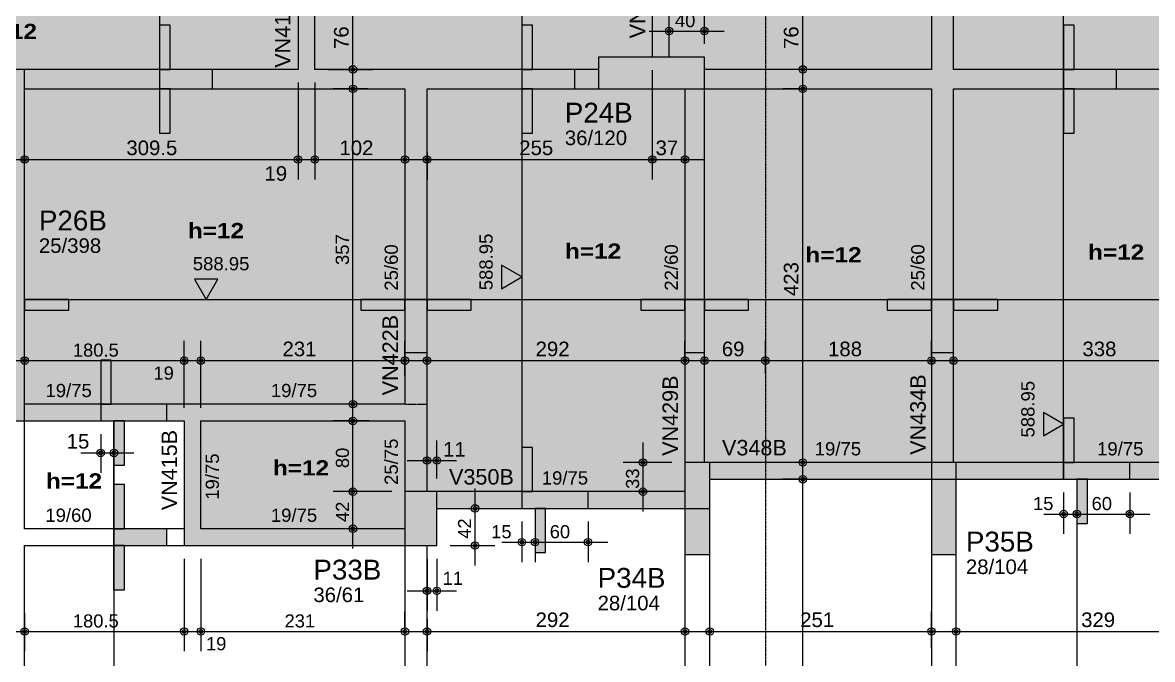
# Model space of a CAD drawing. Extents: x 0 to 13080, y 0 to 6750.
# Drawn here: x 5410 to 6689, y 1772 to 2493 of the extents above; entities that cross this region are included whole.
import ezdxf

# ---------------------------------------------------------------- set-up
doc = ezdxf.new("R2010")
doc.units = 0
doc.header["$MEASUREMENT"] = 0
for name, pattern in [('ESTILO_TQS_0002', [0.4, 0.1, -0.3]), ('ESTILO_TQS_0006', [0.3, 0.2, -0.1]), ('ESTILO_TQS_0007', [2.1, 1.5, -0.2, 0.2, -0.2])]:
    doc.linetypes.add(name, pattern=pattern)
for name, color, linetype in [('MTH-224', 4, 'CONTINUOUS'), ('MTH-COTAS7', 31, 'CONTINUOUS'), ('MTH-DIM-PILAR', 3, 'CONTINUOUS'), ('MTH-DIM-VIGA', 3, 'CONTINUOUS'), ('MTH-EIXO-214', 4, 'CONTINUOUS'), ('MTH-FACE-VIGA', 7, 'CONTINUOUS'), ('MTH-LINHA-SEÇÃO', 16, 'CONTINUOUS'), ('MTH-PILAR-SEGUE', 5, 'CONTINUOUS'), ('MTH-SIMB_COTA', 3, 'CONTINUOUS'), ('MTH-SOMB119', 62, 'CONTINUOUS'), ('MTH-SOMBRA21', 150, 'CONTINUOUS'), ('MTH-SOMBRA25', 253, 'CONTINUOUS'), ('MTH-TIT1-PILAR', 5, 'CONTINUOUS'), ('MTH-TIT1-VIGA', 5, 'CONTINUOUS'), ('MTH-TXT', 4, 'CONTINUOUS'), ('MTH-TXT-NEGRITO', 5, 'CONTINUOUS'), ('MTH-VIGA-INVERTIDA', 7, 'ESTILO_TQS_0002')]:
    doc.layers.add(name, color=color, linetype=linetype)
doc.styles.add('TQS_ARIAL', font='arial.ttf')
doc.styles.add('TQS_ARIAL_BLACK', font='ariblk.ttf')

msp = doc.modelspace()

# ---------------------------------------------------------------- linework, layer by layer
at = {"layer": 'MTH-224', "linetype": 'Continuous'}
for points in [[(5952.098864, 2191.471381), (5975.046569, 2204.720886), (5952.098864, 2217.969072), (5952.098864, 2191.471381)], [(5604.378836, 2202.22771), (5617.628341, 2179.280005), (5630.876528, 2202.22771), (5604.378836, 2202.22771)], [(6565.43917, 2024.745403), (6588.386875, 2037.994908), (6565.43917, 2051.243095), (6565.43917, 2024.745403)]]:
    msp.add_lwpolyline(points, dxfattribs=at)
at = {"layer": 'MTH-COTAS7', "linetype": 'Continuous'}
for p, q in [((5783.888868, 2417.233332), (5783.888868, 2538.232028)), ((6293.102997, 2417.233332), (6293.102997, 2538.232028)), ((6181.777243, 2468.733332), (6181.777243, 2505.640029)), ((6119.277242, 2483.140029), (6204.277243, 2483.140029)), ((5755.777242, 2439.733332), (5806.388868, 2439.733332)), ((5783.888868, 2038.232063), (5783.888868, 2440.233294)), ((6122.777242, 2438.733332), (6122.777242, 2315.26295)), ((6122.777242, 2438.733332), (6122.777242, 2315.26295)), ((6295.277244, 2439.733332), (6270.602997, 2439.733332)), ((6293.102997, 1972.232055), (6293.102997, 2440.233332)), ((5721.777242, 2424.733332), (5721.777242, 2315.26295)), ((5721.777242, 2424.733332), (5721.777242, 2315.26295)), ((5740.777242, 2424.733332), (5740.777242, 2315.26295)), ((5740.777242, 2424.733332), (5740.777242, 2315.26295)), ((5800.939019, 2417.733294), (5761.388868, 2417.733294)), ((6295.277244, 2417.733332), (6270.602997, 2417.733332)), ((5412.277243, 2336.174119), (5412.277243, 2360.26295)), ((6159.777243, 2361.85888), (6159.777243, 2315.26295)), ((5867.777243, 2345.759103), (5867.777243, 2315.26295)), ((5389.777243, 2337.76295), (5744.277242, 2337.76295)), ((5699.277242, 2337.76295), (5763.277242, 2337.76295)), ((5718.277242, 2337.76295), (5865.277243, 2337.76295)), ((5842.777243, 2333.043027), (5842.777243, 2315.26295)), ((5845.277243, 2337.76295), (6145.277242, 2337.76295)), ((6100.277242, 2337.76295), (6182.277243, 2337.76295)), ((5412.277243, 2106.107705), (5412.277243, 2132.576713)), ((5592.777243, 2056.732063), (5592.777243, 2132.576713)), ((5592.777243, 2056.732063), (5592.777243, 2132.576713)), ((5611.777243, 2056.732063), (5611.777243, 2132.576713)), ((5611.777243, 2056.732063), (5611.777243, 2132.576713)), ((5842.777243, 2093.357666), (5842.777243, 2132.576713)), ((5867.777243, 2093.490883), (5867.777243, 2132.576713)), ((6159.777243, 2109.990879), (6159.777243, 2132.576713)), ((6181.777243, 2091.316426), (6181.777243, 2132.576713)), ((6250.777243, 2094.948095), (6250.777243, 2132.576713)), ((6250.777243, 2094.948095), (6250.777243, 2132.576713)), ((6438.777245, 2115.376236), (6438.777245, 2132.576713)), ((6463.777245, 2109.990883), (6463.777245, 2132.576713)), ((5389.777243, 2110.076713), (5615.277243, 2110.076713)), ((5570.277243, 2110.076713), (5634.277243, 2110.076713)), ((5589.277243, 2110.076713), (5865.277243, 2110.076713)), ((5845.277243, 2110.076713), (6182.277243, 2110.076713)), ((6159.277243, 2110.076713), (6273.277243, 2110.076713)), ((6228.277243, 2110.076713), (6461.277245, 2110.076713)), ((6441.277245, 2110.076713), (6824.27805, 2110.076713)), ((5827.777243, 2060.732063), (5761.388868, 2060.732063)), ((5783.888868, 1939.232063), (5783.888868, 2064.232063)), ((5802.379435, 2041.732063), (5761.388868, 2041.732063)), ((5498.389501, 2026.732063), (5498.389501, 1983.011376)), ((5513.389501, 2016.658395), (5513.389501, 1983.011376)), ((5867.777243, 1991.519001), (5867.777243, 2019.429952)), ((5878.777243, 1976.732063), (5878.777243, 2019.429952)), ((6112.24837, 1939.232101), (6112.24837, 2017.232055)), ((5475.889501, 2005.511376), (5535.889501, 2005.511376)), ((5845.277243, 1996.929952), (5901.277243, 1996.929952)), ((6293.102997, 1301.732064), (6293.102997, 1998.232055)), ((5783.888868, 1897.232063), (5783.888868, 1984.232063)), ((6144.777243, 1994.732055), (6089.74837, 1994.732055)), ((6298.276862, 1994.732055), (6270.602997, 1994.732055)), ((6298.276862, 1975.732055), (6270.602997, 1975.732055)), ((5827.777243, 1961.732063), (5761.388868, 1961.732063)), ((5827.777243, 1961.732063), (5761.388868, 1961.732063)), ((5922.121578, 1878.232063), (5922.121578, 1965.232101)), ((6144.777243, 1961.732101), (6089.74837, 1961.732101)), ((6588.386875, 1960.732055), (6588.386875, 1913.859497)), ((6663.386875, 1960.732055), (6663.386875, 1913.859497)), ((5920.792525, 1942.732101), (5944.621578, 1942.732101)), ((6565.886875, 1936.359497), (6625.886875, 1936.359497)), ((6580.886875, 1936.359497), (6685.886875, 1936.359497)), ((6603.386875, 1935.732055), (6603.386875, 1913.859497)), ((6603.386875, 1935.732055), (6603.386875, 1913.859497)), ((5827.777243, 1919.732063), (5761.388868, 1919.732063)), ((5975.046569, 1927.732101), (5975.046569, 1881.983682)), ((6050.046569, 1927.732101), (6050.046569, 1881.983682)), ((5893.777243, 1900.732063), (5944.621578, 1900.732063)), ((5952.546569, 1904.483682), (6012.546569, 1904.483682)), ((5967.546569, 1904.483682), (6072.546569, 1904.483682)), ((5990.046569, 1902.732101), (5990.046569, 1881.983682)), ((5990.046569, 1902.732101), (5990.046569, 1881.983682)), ((5592.777243, 1885.522044), (5592.777243, 1780.955882)), ((5592.777243, 1885.522044), (5592.777243, 1780.955882)), ((5611.777243, 1885.732063), (5611.777243, 1780.955882)), ((5611.777243, 1885.732063), (5611.777243, 1780.955882)), ((5867.777243, 1885.732063), (5867.777243, 1826.891962)), ((5878.777243, 1885.732063), (5878.777243, 1826.891962)), ((5845.277243, 1849.391962), (5901.277243, 1849.391962)), ((5412.277243, 1824.197722), (5412.277243, 1780.955882)), ((5842.777243, 1808.746793), (5842.777243, 1825.955882)), ((5867.777243, 1817.675509), (5867.777243, 1780.955882)), ((6187.777243, 1790.132298), (6187.777243, 1825.955882)), ((6438.77648, 1784.909598), (6438.77648, 1825.955882)), ((6466.77648, 1785.379223), (6466.77648, 1825.955882)), ((5389.777243, 1803.455882), (5615.277243, 1803.455882)), ((5570.277243, 1803.455882), (5634.277243, 1803.455882)), ((5589.277243, 1803.455882), (5865.277243, 1803.455882)), ((5845.277243, 1803.455882), (6182.277243, 1803.455882)), ((6165.277243, 1803.455882), (6461.27648, 1803.455882)), ((6444.27648, 1803.455882), (6818.27805, 1803.455882)), ((6159.777243, 1802.617353), (6159.777243, 1780.955882))]:
    msp.add_line(p, q, dxfattribs=at)
at = {"layer": 'MTH-EIXO-214', "linetype": 'ESTILO_TQS_0007'}
msp.add_line((6250.777243, 6386.749862), (6250.777243, 488.1738), dxfattribs=at)
at = {"layer": 'MTH-FACE-VIGA', "linetype": 'Continuous'}
for points in [[(6438.777245, 2887.232022), (6438.777245, 2439.733294)], [(6463.777245, 2439.733294), (6463.777245, 2887.232022)], [(6122.777242, 2664.732069), (6122.777242, 2453.733332)], [(6141.777242, 2453.733332), (6141.777242, 2664.732069)], [(5721.777242, 2608.231988), (5721.777242, 2439.733294)], [(5740.777242, 2439.733294), (5740.777242, 2608.23206)], [(5721.777242, 2439.733294), (5412.277243, 2439.733294)], [(5855.277243, 2439.733294), (5740.777242, 2439.733294)], [(6061.777243, 2439.733294), (5855.277243, 2439.733294)], [(6438.777245, 2439.733294), (6181.777243, 2439.733294)], [(6801.77805, 2439.733294), (6463.777245, 2439.733294)], [(5412.277243, 2417.733294), (5731.277242, 2417.733294)], [(5731.277242, 2417.733294), (5842.777243, 2417.733294)], [(5842.777243, 2417.733294), (5842.777243, 2060.732063)], [(5867.777243, 2417.733294), (6061.777243, 2417.733294)], [(5867.777243, 2051.232063), (5867.777243, 2417.733294)], [(6159.777243, 2417.733332), (6159.777243, 1994.732065)], [(6181.777243, 2417.733294), (6438.777245, 2417.733294)], [(6181.777243, 1994.732065), (6181.777243, 2417.733294)], [(6438.777245, 2417.733294), (6438.777245, 1994.732065)], [(6463.777245, 2417.733294), (6801.77805, 2417.733294)], [(6463.777245, 1994.732064), (6463.777245, 2417.733294)], [(5602.211729, 2060.732063), (5412.277243, 2060.732063)], [(5842.777243, 2060.732063), (5602.211729, 2060.732063)], [(5867.777243, 1961.732101), (5867.777243, 2051.232063)], [(5412.277243, 1919.732063), (5412.277243, 2041.732063)], [(5412.277243, 2041.732063), (5592.711729, 2041.732063)], [(5592.711729, 2041.732063), (5592.711729, 1919.732063)], [(5611.711729, 2041.732063), (5842.777243, 2041.732063)], [(5611.711729, 1919.732063), (5611.711729, 2041.732063)], [(5842.777243, 2041.732063), (5842.777243, 1961.732101)], [(6438.77648, 1994.732065), (6187.777243, 1994.732065)], [(6795.77805, 1994.732065), (6466.77648, 1994.732065)], [(6187.777243, 1975.732065), (6438.77648, 1975.732065)], [(6466.77648, 1975.732065), (6795.77805, 1975.732065)], [(6159.777243, 1961.732101), (5878.777243, 1961.732101)], [(5878.777243, 1942.732101), (6159.777243, 1942.732101)], [(5592.711729, 1919.732063), (5412.277243, 1919.732063)], [(5842.777243, 1919.732063), (5611.711729, 1919.732063)], [(5412.277243, 1324.232026), (5412.277243, 1900.732063)], [(5412.277243, 1900.732063), (5602.211729, 1900.732063)], [(5602.211729, 1900.732063), (5842.777243, 1900.732063)], [(5842.777243, 1900.732063), (5842.777243, 1324.232026)], [(5867.777243, 1324.232026), (5867.777243, 1900.732063)], [(6159.777243, 1890.732055), (6159.777243, 1324.232026)], [(6187.777243, 1324.232026), (6187.777243, 1890.732055)], [(6438.77648, 1890.732064), (6438.77648, 1324.232026)], [(6466.77648, 1324.232026), (6466.77648, 1890.732064)]]:
    msp.add_lwpolyline(points, dxfattribs=at)
at = {"layer": 'MTH-LINHA-SEÇÃO', "linetype": 'Continuous'}
for p, q in [((6588.386875, 1975.732055), (6588.386875, 3351.232063)), ((5975.046569, 2678.732034), (5975.046569, 1942.732101)), ((5565.096486, 2627.232025), (5565.096486, 2367.733332)), ((5412.277243, 2179.280005), (7775.777243, 2179.280005)), ((5498.389501, 2041.732063), (5513.389501, 2041.732063)), ((5513.389501, 1850.732063), (5513.389501, 2041.732063)), ((5513.389501, 2041.732063), (5513.389501, 768.464676)), ((6603.386875, 1975.732065), (6603.386875, 757.303036))]:
    msp.add_line(p, q, dxfattribs=at)
for points in [[(5577.096486, 2489.733332), (5565.096486, 2489.733332), (5565.096486, 2439.733332), (5577.096486, 2439.733332), (5577.096486, 2489.733332)], [(5987.046569, 2489.733332), (5975.046569, 2489.733332), (5975.046569, 2439.733332), (5987.046569, 2439.733332), (5987.046569, 2489.733332)], [(6600.386875, 2489.733332), (6588.386875, 2489.733332), (6588.386875, 2439.733332), (6600.386875, 2439.733332), (6600.386875, 2489.733332)], [(5565.096486, 2439.733332), (5565.096486, 2417.733332), (5625.096486, 2417.733332), (5625.096486, 2439.733332), (5565.096486, 2439.733332)], [(5975.046569, 2439.733332), (5975.046569, 2417.733332), (6035.046569, 2417.733332), (6035.046569, 2439.733332), (5975.046569, 2439.733332)], [(6588.386875, 2439.733332), (6588.386875, 2417.733332), (6648.386875, 2417.733332), (6648.386875, 2439.733332), (6588.386875, 2439.733332)], [(5577.096486, 2417.733332), (5565.096486, 2417.733332), (5565.096486, 2367.733332), (5577.096486, 2367.733332), (5577.096486, 2417.733332)], [(5987.046569, 2417.733332), (5975.046569, 2417.733332), (5975.046569, 2367.733332), (5987.046569, 2367.733332), (5987.046569, 2417.733332)], [(6600.386875, 2417.733332), (6588.386875, 2417.733332), (6588.386875, 2367.733332), (6600.386875, 2367.733332), (6600.386875, 2417.733332)], [(5462.277243, 2167.280005), (5462.277243, 2179.280005), (5412.277243, 2179.280005), (5412.277243, 2167.280005), (5462.277243, 2167.280005)], [(5842.777243, 2167.280005), (5842.777243, 2179.280005), (5792.777243, 2179.280005), (5792.777243, 2167.280005), (5842.777243, 2167.280005)], [(5867.777243, 2179.280005), (5842.777243, 2179.280005), (5842.777243, 2119.280005), (5867.777243, 2119.280005), (5867.777243, 2179.280005)], [(5917.777243, 2167.280005), (5917.777243, 2179.280005), (5867.777243, 2179.280005), (5867.777243, 2167.280005), (5917.777243, 2167.280005)], [(6159.777243, 2167.280005), (6159.777243, 2179.280005), (6109.777243, 2179.280005), (6109.777243, 2167.280005), (6159.777243, 2167.280005)], [(6181.777243, 2179.280005), (6159.777243, 2179.280005), (6159.777243, 2119.280005), (6181.777243, 2119.280005), (6181.777243, 2179.280005)], [(6231.777243, 2167.280005), (6231.777243, 2179.280005), (6181.777243, 2179.280005), (6181.777243, 2167.280005), (6231.777243, 2167.280005)], [(6438.777245, 2167.280005), (6438.777245, 2179.280005), (6388.777245, 2179.280005), (6388.777245, 2167.280005), (6438.777245, 2167.280005)], [(6463.777245, 2179.280005), (6438.777245, 2179.280005), (6438.777245, 2119.280005), (6463.777245, 2119.280005), (6463.777245, 2179.280005)], [(6513.777245, 2167.280005), (6513.777245, 2179.280005), (6463.777245, 2179.280005), (6463.777245, 2167.280005), (6513.777245, 2167.280005)], [(5510.389501, 2110.732063), (5498.389501, 2110.732063), (5498.389501, 2060.732063), (5510.389501, 2060.732063), (5510.389501, 2110.732063)], [(5498.389501, 2060.732063), (5498.389501, 2041.732063), (5573.389501, 2041.732063), (5573.389501, 2060.732063), (5498.389501, 2060.732063)], [(5525.389501, 2041.732063), (5513.389501, 2041.732063), (5513.389501, 1991.732063), (5525.389501, 1991.732063), (5525.389501, 2041.732063)], [(6600.386875, 2044.732055), (6588.386875, 2044.732055), (6588.386875, 1994.732055), (6600.386875, 1994.732055), (6600.386875, 2044.732055)], [(5987.046569, 2011.732101), (5975.046569, 2011.732101), (5975.046569, 1961.732101), (5987.046569, 1961.732101), (5987.046569, 2011.732101)], [(6663.386875, 1994.732055), (6588.386875, 1994.732055), (6588.386875, 1975.732055), (6663.386875, 1975.732055), (6663.386875, 1994.732055)], [(5525.389501, 1969.732063), (5513.389501, 1969.732063), (5513.389501, 1919.732063), (5525.389501, 1919.732063), (5525.389501, 1969.732063)], [(6615.386875, 1975.732055), (6603.386875, 1975.732055), (6603.386875, 1925.732055), (6615.386875, 1925.732055), (6615.386875, 1975.732055)], [(6050.046569, 1961.732101), (5975.046569, 1961.732101), (5975.046569, 1942.732101), (6050.046569, 1942.732101), (6050.046569, 1961.732101)], [(6002.046569, 1942.732101), (5990.046569, 1942.732101), (5990.046569, 1892.732101), (6002.046569, 1892.732101), (6002.046569, 1942.732101)], [(5513.389501, 1919.732063), (5513.389501, 1900.732063), (5573.389501, 1900.732063), (5573.389501, 1919.732063), (5513.389501, 1919.732063)], [(5525.389501, 1900.732063), (5513.389501, 1900.732063), (5513.389501, 1850.732063), (5525.389501, 1850.732063), (5525.389501, 1900.732063)]]:
    msp.add_lwpolyline(points, dxfattribs=at)
at = {"layer": 'MTH-PILAR-SEGUE', "linetype": 'Continuous'}
for points in [[(6181.777243, 2417.733332), (6181.777243, 2453.733332), (6061.777243, 2453.733332), (6061.777243, 2417.733332), (6181.777243, 2417.733332)], [(5387.277243, 2041.732063), (5412.277243, 2041.732063), (5412.277243, 2439.733332), (5387.277243, 2439.733332), (5387.277243, 2041.732063)], [(6159.777243, 1890.732055), (6187.777243, 1890.732055), (6187.777243, 1994.732065), (6159.777243, 1994.732065), (6159.777243, 1890.732055)], [(6438.77648, 1890.732064), (6466.77648, 1890.732064), (6466.77648, 1994.732064), (6438.77648, 1994.732064), (6438.77648, 1890.732064)], [(5842.777243, 1900.732063), (5878.777243, 1900.732063), (5878.777243, 1961.732101), (5842.777243, 1961.732101), (5842.777243, 1900.732063)]]:
    msp.add_lwpolyline(points, dxfattribs=at)
at = {"layer": 'MTH-SIMB_COTA', "linetype": 'Continuous'}
for centre, radius in [((6141.777242, 2483.140029), 4.200001), ((6141.777242, 2483.140029), 2.1), ((6181.777243, 2483.140029), 4.200001), ((6181.777243, 2483.140029), 2.1), ((5783.888868, 2439.733332), 4.200001), ((6293.102997, 2439.733332), 4.200001), ((5783.888868, 2439.733332), 2.1), ((6293.102997, 2439.733332), 2.1), ((5783.888868, 2417.733294), 4.200001), ((5783.888868, 2417.733294), 2.1), ((6293.102997, 2417.733332), 4.200001), ((6293.102997, 2417.733332), 2.1), ((5412.277243, 2337.76295), 4.200001), ((5721.777242, 2337.76295), 4.200001), ((5721.777242, 2337.76295), 4.200001), ((5740.777242, 2337.76295), 4.200001), ((5740.777242, 2337.76295), 4.200001), ((5842.777243, 2337.76295), 4.200001), ((5867.777243, 2337.76295), 4.200001), ((6122.777242, 2337.76295), 4.200001), ((6122.777242, 2337.76295), 4.200001), ((6159.777243, 2337.76295), 4.200001), ((5412.277243, 2337.76295), 2.1), ((5721.777242, 2337.76295), 2.1), ((5721.777242, 2337.76295), 2.1), ((5740.777242, 2337.76295), 2.1), ((5740.777242, 2337.76295), 2.1), ((5842.777243, 2337.76295), 2.1), ((5867.777243, 2337.76295), 2.1), ((6122.777242, 2337.76295), 2.1), ((6122.777242, 2337.76295), 2.1), ((6159.777243, 2337.76295), 2.1), ((5412.277243, 2110.076713), 4.200001), ((5412.277243, 2110.076713), 2.1), ((5592.777243, 2110.076713), 4.200001), ((5592.777243, 2110.076713), 4.200001), ((5592.777243, 2110.076713), 2.1), ((5592.777243, 2110.076713), 2.1), ((5611.777243, 2110.076713), 4.200001), ((5611.777243, 2110.076713), 4.200001), ((5611.777243, 2110.076713), 2.1), ((5611.777243, 2110.076713), 2.1), ((5842.777243, 2110.076713), 4.200001), ((5842.777243, 2110.076713), 2.1), ((5867.777243, 2110.076713), 4.200001), ((5867.777243, 2110.076713), 2.1), ((6159.777243, 2110.076713), 4.200001), ((6159.777243, 2110.076713), 2.1), ((6181.777243, 2110.076713), 4.200001), ((6181.777243, 2110.076713), 2.1), ((6250.777243, 2110.076713), 4.200001), ((6250.777243, 2110.076713), 4.200001), ((6250.777243, 2110.076713), 2.1), ((6250.777243, 2110.076713), 2.1), ((6438.777245, 2110.076713), 4.200001), ((6438.777245, 2110.076713), 2.1), ((6463.777245, 2110.076713), 4.200001), ((6463.777245, 2110.076713), 2.1), ((5783.888868, 2060.732063), 4.200001), ((5783.888868, 2060.732063), 2.1), ((5783.888868, 2041.732063), 4.200001), ((5783.888868, 2041.732063), 2.1), ((5498.389501, 2005.511376), 4.200001), ((5513.389501, 2005.511376), 4.200001), ((5498.389501, 2005.511376), 2.1), ((5513.389501, 2005.511376), 2.1), ((5867.777243, 1996.929952), 4.200001), ((5867.777243, 1996.929952), 2.1), ((5878.777243, 1996.929952), 4.200001), ((5878.777243, 1996.929952), 2.1), ((6112.24837, 1994.732055), 4.200001), ((6112.24837, 1994.732055), 2.1), ((6293.102997, 1994.732055), 4.200001), ((6293.102997, 1994.732055), 2.1), ((6293.102997, 1975.732055), 4.200001), ((6293.102997, 1975.732055), 2.1), ((5783.888868, 1961.732063), 4.200001), ((5783.888868, 1961.732063), 4.200001), ((5783.888868, 1961.732063), 2.1), ((5783.888868, 1961.732063), 2.1), ((6112.24837, 1961.732101), 4.200001), ((6112.24837, 1961.732101), 2.1), ((5922.121578, 1942.732101), 4.200001), ((5922.121578, 1942.732101), 2.1), ((6588.386875, 1936.359497), 4.200001), ((6588.386875, 1936.359497), 2.1), ((6603.386875, 1936.359497), 4.200001), ((6603.386875, 1936.359497), 4.200001), ((6603.386875, 1936.359497), 2.1), ((6603.386875, 1936.359497), 2.1), ((6663.386875, 1936.359497), 4.200001), ((6663.386875, 1936.359497), 2.1), ((5783.888868, 1919.732063), 4.200001), ((5783.888868, 1919.732063), 2.1), ((5975.046569, 1904.483682), 4.200001), ((5975.046569, 1904.483682), 2.1), ((5990.046569, 1904.483682), 4.200001), ((5990.046569, 1904.483682), 4.200001), ((5990.046569, 1904.483682), 2.1), ((5990.046569, 1904.483682), 2.1), ((6050.046569, 1904.483682), 4.200001), ((6050.046569, 1904.483682), 2.1), ((5922.121578, 1900.732063), 4.200001), ((5922.121578, 1900.732063), 2.1), ((5867.777243, 1849.391962), 4.200001), ((5867.777243, 1849.391962), 2.1), ((5878.777243, 1849.391962), 4.200001), ((5878.777243, 1849.391962), 2.1), ((5412.277243, 1803.455882), 4.200001), ((5412.277243, 1803.455882), 2.1), ((5592.777243, 1803.455882), 4.200001), ((5592.777243, 1803.455882), 4.200001), ((5592.777243, 1803.455882), 2.1), ((5592.777243, 1803.455882), 2.1), ((5611.777243, 1803.455882), 4.200001), ((5611.777243, 1803.455882), 4.200001), ((5611.777243, 1803.455882), 2.1), ((5611.777243, 1803.455882), 2.1), ((5842.777243, 1803.455882), 4.200001), ((5842.777243, 1803.455882), 2.1), ((5867.777243, 1803.455882), 4.200001), ((5867.777243, 1803.455882), 2.1), ((6159.777243, 1803.455882), 4.200001), ((6159.777243, 1803.455882), 2.1), ((6187.777243, 1803.455882), 4.200001), ((6187.777243, 1803.455882), 2.1), ((6438.77648, 1803.455882), 4.200001), ((6438.77648, 1803.455882), 2.1), ((6466.77648, 1803.455882), 4.200001), ((6466.77648, 1803.455882), 2.1)]:
    msp.add_circle(centre, radius, dxfattribs=at)
at = {"layer": 'MTH-SOMB119', "linetype": 'Continuous'}
msp.add_lwpolyline([(4003.776437, 1975.732064), (4611.777243, 1975.732064), (4611.777243, 1942.732063), (4920.777243, 1942.732063), (4920.777243, 1900.732062), (5206.777243, 1900.732062), (5206.777243, 2041.732063), (5592.777243, 2041.732063), (5592.777243, 1900.732063), (5878.777243, 1900.732063), (5878.777243, 1942.732101), (6187.777243, 1942.732101), (6187.777243, 1975.732055), (6795.77805, 1975.732055)], dxfattribs=at)
for points in [[(5837.777243, 3384.232062), (5878.777243, 1942.732101), (6187.777243, 3384.232062)], [(5837.777243, 3384.232062), (5878.777243, 1900.732063), (5878.777243, 1942.732101)], [(5837.777243, 3286.232062), (5878.777243, 1900.732063), (5837.777243, 3384.232062)], [(6187.777243, 3384.232062), (5878.777243, 1942.732101), (6187.777243, 3351.232063)], [(5878.777243, 1942.732101), (6187.777243, 1942.732101), (6187.777243, 3351.232063)], [(6823.778048, 3351.232063), (6187.777243, 1975.732055), (6795.77805, 1975.732055)], [(6187.777243, 3351.232063), (6187.777243, 1975.732055), (6823.778048, 3351.232063)], [(6187.777243, 3351.232063), (6187.777243, 1942.732101), (6187.777243, 1975.732055)], [(5206.777243, 2041.732063), (5837.777243, 3286.232062), (4961.777243, 3286.232062)], [(5206.777243, 2041.732063), (5592.777243, 2041.732063), (5837.777243, 3286.232062)], [(5837.777243, 3286.232062), (5592.777243, 2041.732063), (5878.777243, 1900.732063)], [(5592.777243, 2041.732063), (5592.777243, 1900.732063), (5878.777243, 1900.732063)]]:
    msp.add_solid(points, dxfattribs=at)
at = {"layer": 'MTH-SOMBRA21', "linetype": 'Continuous'}
for points in [[(5577.096486, 2489.733332), (5565.096486, 2489.733332), (5565.096486, 2439.733332)], [(5577.096486, 2489.733332), (5565.096486, 2439.733332), (5577.096486, 2439.733332)], [(5577.096486, 2489.733332), (5577.096486, 2439.733332), (5577.096486, 2489.733332)], [(5987.046569, 2489.733332), (5975.046569, 2489.733332), (5975.046569, 2439.733332)], [(5987.046569, 2489.733332), (5975.046569, 2439.733332), (5987.046569, 2439.733332)], [(5987.046569, 2489.733332), (5987.046569, 2439.733332), (5987.046569, 2489.733332)], [(6600.386875, 2489.733332), (6588.386875, 2489.733332), (6588.386875, 2439.733332)], [(6600.386875, 2489.733332), (6588.386875, 2439.733332), (6600.386875, 2439.733332)], [(6600.386875, 2489.733332), (6600.386875, 2439.733332), (6600.386875, 2489.733332)], [(5565.096486, 2439.733332), (5565.096486, 2417.733332), (5625.096486, 2417.733332)], [(5565.096486, 2439.733332), (5625.096486, 2417.733332), (5625.096486, 2439.733332)], [(5565.096486, 2439.733332), (5625.096486, 2439.733332), (5565.096486, 2439.733332)], [(5975.046569, 2439.733332), (5975.046569, 2417.733332), (6035.046569, 2417.733332)], [(5975.046569, 2439.733332), (6035.046569, 2417.733332), (6035.046569, 2439.733332)], [(5975.046569, 2439.733332), (6035.046569, 2439.733332), (5975.046569, 2439.733332)], [(6588.386875, 2439.733332), (6588.386875, 2417.733332), (6648.386875, 2417.733332)], [(6588.386875, 2439.733332), (6648.386875, 2417.733332), (6648.386875, 2439.733332)], [(6588.386875, 2439.733332), (6648.386875, 2439.733332), (6588.386875, 2439.733332)], [(5577.096486, 2417.733332), (5565.096486, 2417.733332), (5565.096486, 2367.733332)], [(5577.096486, 2417.733332), (5565.096486, 2367.733332), (5577.096486, 2367.733332)], [(5577.096486, 2417.733332), (5577.096486, 2367.733332), (5577.096486, 2417.733332)], [(5987.046569, 2417.733332), (5975.046569, 2417.733332), (5975.046569, 2367.733332)], [(5987.046569, 2417.733332), (5975.046569, 2367.733332), (5987.046569, 2367.733332)], [(5987.046569, 2417.733332), (5987.046569, 2367.733332), (5987.046569, 2417.733332)], [(6600.386875, 2417.733332), (6588.386875, 2417.733332), (6588.386875, 2367.733332)], [(6600.386875, 2417.733332), (6588.386875, 2367.733332), (6600.386875, 2367.733332)], [(6600.386875, 2417.733332), (6600.386875, 2367.733332), (6600.386875, 2417.733332)], [(5462.277243, 2167.280005), (5462.277243, 2179.280005), (5412.277243, 2179.280005)], [(5462.277243, 2167.280005), (5412.277243, 2179.280005), (5412.277243, 2167.280005)], [(5842.777243, 2167.280005), (5842.777243, 2179.280005), (5792.777243, 2179.280005)], [(5842.777243, 2167.280005), (5792.777243, 2179.280005), (5792.777243, 2167.280005)], [(5867.777243, 2179.280005), (5842.777243, 2179.280005), (5842.777243, 2119.280005)], [(5867.777243, 2179.280005), (5842.777243, 2119.280005), (5867.777243, 2119.280005)], [(5917.777243, 2167.280005), (5917.777243, 2179.280005), (5867.777243, 2179.280005)], [(5917.777243, 2167.280005), (5867.777243, 2179.280005), (5867.777243, 2167.280005)], [(5867.777243, 2179.280005), (5867.777243, 2119.280005), (5867.777243, 2179.280005)], [(6159.777243, 2167.280005), (6159.777243, 2179.280005), (6109.777243, 2179.280005)], [(6159.777243, 2167.280005), (6109.777243, 2179.280005), (6109.777243, 2167.280005)], [(6181.777243, 2179.280005), (6159.777243, 2179.280005), (6159.777243, 2119.280005)], [(6181.777243, 2179.280005), (6159.777243, 2119.280005), (6181.777243, 2119.280005)], [(6231.777243, 2167.280005), (6231.777243, 2179.280005), (6181.777243, 2179.280005)], [(6231.777243, 2167.280005), (6181.777243, 2179.280005), (6181.777243, 2167.280005)], [(6181.777243, 2179.280005), (6181.777243, 2119.280005), (6181.777243, 2179.280005)], [(6438.777245, 2167.280005), (6438.777245, 2179.280005), (6388.777245, 2179.280005)], [(6438.777245, 2167.280005), (6388.777245, 2179.280005), (6388.777245, 2167.280005)], [(6463.777245, 2179.280005), (6438.777245, 2179.280005), (6438.777245, 2119.280005)], [(6463.777245, 2179.280005), (6438.777245, 2119.280005), (6463.777245, 2119.280005)], [(6513.777245, 2167.280005), (6513.777245, 2179.280005), (6463.777245, 2179.280005)], [(6513.777245, 2167.280005), (6463.777245, 2179.280005), (6463.777245, 2167.280005)], [(6463.777245, 2179.280005), (6463.777245, 2119.280005), (6463.777245, 2179.280005)], [(5462.277243, 2167.280005), (5412.277243, 2167.280005), (5462.277243, 2167.280005)], [(5842.777243, 2167.280005), (5792.777243, 2167.280005), (5842.777243, 2167.280005)], [(5917.777243, 2167.280005), (5867.777243, 2167.280005), (5917.777243, 2167.280005)], [(6159.777243, 2167.280005), (6109.777243, 2167.280005), (6159.777243, 2167.280005)], [(6231.777243, 2167.280005), (6181.777243, 2167.280005), (6231.777243, 2167.280005)], [(6438.777245, 2167.280005), (6388.777245, 2167.280005), (6438.777245, 2167.280005)], [(6513.777245, 2167.280005), (6463.777245, 2167.280005), (6513.777245, 2167.280005)], [(5510.389501, 2110.732063), (5498.389501, 2110.732063), (5498.389501, 2060.732063)], [(5510.389501, 2110.732063), (5498.389501, 2060.732063), (5510.389501, 2060.732063)], [(5510.389501, 2110.732063), (5510.389501, 2060.732063), (5510.389501, 2110.732063)], [(5498.389501, 2060.732063), (5498.389501, 2041.732063), (5573.389501, 2041.732063)], [(5498.389501, 2060.732063), (5573.389501, 2041.732063), (5573.389501, 2060.732063)], [(5498.389501, 2060.732063), (5573.389501, 2060.732063), (5498.389501, 2060.732063)], [(5525.389501, 2041.732063), (5513.389501, 2041.732063), (5513.389501, 1991.732063)], [(5525.389501, 2041.732063), (5513.389501, 1991.732063), (5525.389501, 1991.732063)], [(5525.389501, 2041.732063), (5525.389501, 1991.732063), (5525.389501, 2041.732063)], [(6600.386875, 2044.732055), (6588.386875, 2044.732055), (6588.386875, 1994.732055)], [(6600.386875, 2044.732055), (6588.386875, 1994.732055), (6600.386875, 1994.732055)], [(6600.386875, 2044.732055), (6600.386875, 1994.732055), (6600.386875, 2044.732055)], [(5987.046569, 2011.732101), (5975.046569, 2011.732101), (5975.046569, 1961.732101)], [(5987.046569, 2011.732101), (5975.046569, 1961.732101), (5987.046569, 1961.732101)], [(5987.046569, 2011.732101), (5987.046569, 1961.732101), (5987.046569, 2011.732101)], [(6663.386875, 1994.732055), (6588.386875, 1994.732055), (6588.386875, 1975.732055)], [(6663.386875, 1994.732055), (6588.386875, 1975.732055), (6663.386875, 1975.732055)], [(6663.386875, 1994.732055), (6663.386875, 1975.732055), (6663.386875, 1994.732055)], [(5525.389501, 1969.732063), (5513.389501, 1969.732063), (5513.389501, 1919.732063)], [(5525.389501, 1969.732063), (5513.389501, 1919.732063), (5525.389501, 1919.732063)], [(5525.389501, 1969.732063), (5525.389501, 1919.732063), (5525.389501, 1969.732063)], [(6615.386875, 1975.732055), (6603.386875, 1975.732055), (6603.386875, 1925.732055)], [(6615.386875, 1975.732055), (6603.386875, 1925.732055), (6615.386875, 1925.732055)], [(6615.386875, 1975.732055), (6615.386875, 1925.732055), (6615.386875, 1975.732055)], [(6050.046569, 1961.732101), (5975.046569, 1961.732101), (5975.046569, 1942.732101)], [(6050.046569, 1961.732101), (5975.046569, 1942.732101), (6050.046569, 1942.732101)], [(6050.046569, 1961.732101), (6050.046569, 1942.732101), (6050.046569, 1961.732101)], [(6002.046569, 1942.732101), (5990.046569, 1942.732101), (5990.046569, 1892.732101)], [(6002.046569, 1942.732101), (5990.046569, 1892.732101), (6002.046569, 1892.732101)], [(6002.046569, 1942.732101), (6002.046569, 1892.732101), (6002.046569, 1942.732101)], [(5513.389501, 1919.732063), (5513.389501, 1900.732063), (5573.389501, 1900.732063)], [(5513.389501, 1919.732063), (5573.389501, 1900.732063), (5573.389501, 1919.732063)], [(5513.389501, 1919.732063), (5573.389501, 1919.732063), (5513.389501, 1919.732063)], [(5525.389501, 1900.732063), (5513.389501, 1900.732063), (5513.389501, 1850.732063)], [(5525.389501, 1900.732063), (5513.389501, 1850.732063), (5525.389501, 1850.732063)], [(5525.389501, 1900.732063), (5525.389501, 1850.732063), (5525.389501, 1900.732063)]]:
    msp.add_solid(points, dxfattribs=at)
at = {"layer": 'MTH-SOMBRA25', "linetype": 'Continuous'}
for points in [[(6181.777243, 2417.733332), (6181.777243, 2453.733332), (6061.777243, 2453.733332)], [(6181.777243, 2417.733332), (6061.777243, 2453.733332), (6061.777243, 2417.733332)], [(5387.277243, 2041.732063), (5412.277243, 2041.732063), (5412.277243, 2439.733332)], [(5387.277243, 2041.732063), (5412.277243, 2439.733332), (5387.277243, 2439.733332)], [(6181.777243, 2417.733332), (6061.777243, 2417.733332), (6181.777243, 2417.733332)], [(6159.777243, 1890.732055), (6187.777243, 1890.732055), (6187.777243, 1994.732065)], [(6159.777243, 1890.732055), (6187.777243, 1994.732065), (6159.777243, 1994.732065)], [(6159.777243, 1890.732055), (6159.777243, 1994.732065), (6159.777243, 1890.732055)], [(6438.77648, 1890.732064), (6466.77648, 1890.732064), (6466.77648, 1994.732064)], [(6438.77648, 1890.732064), (6466.77648, 1994.732064), (6438.77648, 1994.732064)], [(6438.77648, 1890.732064), (6438.77648, 1994.732064), (6438.77648, 1890.732064)], [(5842.777243, 1900.732063), (5878.777243, 1900.732063), (5878.777243, 1961.732101)], [(5842.777243, 1900.732063), (5878.777243, 1961.732101), (5842.777243, 1961.732101)], [(5842.777243, 1900.732063), (5842.777243, 1961.732101), (5842.777243, 1900.732063)]]:
    msp.add_solid(points, dxfattribs=at)
at = {"layer": 'MTH-VIGA-INVERTIDA', "linetype": 'ESTILO_TQS_0006'}
for p, q in [((5842.777243, 2060.732063), (5867.777243, 2060.732063)), ((5592.711729, 1919.732063), (5592.711729, 1900.732063))]:
    msp.add_line(p, q, dxfattribs=at)

# ---------------------------------------------------------------- texts
at = {"layer": 'MTH-COTAS7', "linetype": 'Continuous', "style": 'TQS_ARIAL'}
for s, height, p in [('40', 14.85, (6148.412243, 2487.595029)), ('309.5', 16.5, (5527.427243, 2342.71295)), ('102', 16.5, (5768.677243, 2342.71295)), ('255', 16.5, (5972.177243, 2342.71295)), ('37', 16.5, (6126.427243, 2342.71295)), ('19', 16.5, (5683.786494, 2313.685912)), ('180.5', 14.85, (5466.887243, 2114.531713)), ('231', 16.5, (5704.177243, 2115.026713)), ('292', 16.5, (5990.677243, 2115.026713)), ('69', 16.5, (6201.427243, 2115.026713)), ('188', 16.5, (6321.677244, 2115.026713)), ('338', 16.5, (6609.677648, 2115.026713)), ('19', 14.85, (5558.127248, 2088.530443)), ('15', 16.5, (5459.889506, 2010.461376)), ('11', 16.5, (5885.984835, 2001.334686)), ('15', 14.85, (6553.73688, 1940.814497)), ('60', 14.85, (6620.021875, 1940.814497)), ('15', 14.85, (5940.396574, 1908.938682)), ('60', 14.85, (6006.681569, 1908.938682)), ('11', 14.85, (5885.381209, 1856.195734)), ('180.5', 14.85, (5466.887243, 1807.910882)), ('231', 14.85, (5706.487243, 1807.910882)), ('292', 16.5, (5990.677243, 1808.405882)), ('251', 16.5, (6290.176862, 1808.405882)), ('329', 16.5, (6608.177265, 1808.405882)), ('19', 14.85, (5617.563589, 1782.137602))]:
    msp.add_text(s, height=height, dxfattribs=at).set_placement(p)
for s, height, p in [('76', 16.5, (5778.938868, 2462.88268)), ('76', 16.5, (6288.152997, 2462.88268)), ('357', 15, (5779.388868, 2218.232679)), ('423', 16.5, (6288.152997, 2183.132693)), ('80', 14.85, (5779.433868, 1988.367063)), ('33', 14.85, (6107.79337, 1964.867078)), ('42', 14.85, (5779.433868, 1927.367063)), ('42', 14.85, (5917.666578, 1908.367082))]:
    msp.add_text(s, height=height, rotation=90, dxfattribs=at).set_placement(p)
at = {"layer": 'MTH-DIM-PILAR', "linetype": 'Continuous', "style": 'TQS_ARIAL'}
for s, p in [('36/120', (6023.722848, 2353.998865)), ('25/398', (5428.435883, 2231.974019)), ('28/104', (6477.730079, 1868.43605)), ('36/61', (5739.139354, 1836.651781)), ('28/104', (6060.838723, 1827.329649))]:
    msp.add_text(s, height=16.5, dxfattribs=at).set_placement(p)
at = {"layer": 'MTH-DIM-VIGA', "linetype": 'Continuous', "style": 'TQS_ARIAL'}
for s, rotation, p in [('25/60', 90, (5834.777243, 2189.280005)), ('22/60', 90, (6151.777243, 2189.280005)), ('25/60', 90, (6430.777245, 2189.280005)), ('19/75', 360, (5435.889501, 2068.732063)), ('25/75', 90, (5834.777243, 1969.319295)), ('19/75', 90, (5632.211729, 1952.480859)), ('19/75', 360, (5997.652243, 1969.732101))]:
    msp.add_text(s, height=15, rotation=rotation, dxfattribs=at).set_placement(p)
for s, p in [('19/75', (5691.001963, 2068.732063)), ('19/75', (6306.652243, 2002.732065)), ('19/75', (6626.265657, 2002.732065)), ('19/60', (5435.71266, 1927.522044)), ('19/75', (5691.001963, 1927.522044))]:
    msp.add_text(s, height=15, dxfattribs=at).set_placement(p)
at = {"layer": 'MTH-TIT1-PILAR', "linetype": 'Continuous', "style": 'TQS_ARIAL'}
for s, p in [('P24B', (6023.722848, 2379.498865)), ('P26B', (5428.435883, 2257.474019)), ('P35B', (6477.730079, 1893.93605)), ('P33B', (5739.139354, 1862.151781)), ('P34B', (6060.838723, 1852.829649))]:
    msp.add_text(s, height=22.5, dxfattribs=at).set_placement(p)
at = {"layer": 'MTH-TIT1-VIGA', "linetype": 'Continuous', "style": 'TQS_ARIAL'}
for s, height, rotation, p in [('VN427B', 17.475, 90, (6114.777242, 2474.858332)), ('VN419B', 17.475, 90, (5713.049296, 2441.56774)), ('VN422B', 17.5, 90, (5834.777243, 2070.732063)), ('VN429B', 17.475, 90, (6151.777243, 2002.256403)), ('VN434B', 17.5, 90, (6432.211724, 2003.424912)), ('VN415B', 17.475, 90, (5584.711729, 1940.647044)), ('V350B', 17.5, 360, (5892.652243, 1969.732101))]:
    msp.add_text(s, height=height, rotation=rotation, dxfattribs=at).set_placement(p)
msp.add_text('V348B', height=17.5, dxfattribs=at).set_placement((6201.652243, 2002.732065))
at = {"layer": 'MTH-TXT', "linetype": 'Continuous', "style": 'TQS_ARIAL'}
for p in [(5942.046569, 2189.720886), (6555.386875, 2022.994908)]:
    msp.add_text('588.95', height=15, rotation=90, dxfattribs=at).set_placement(p)
msp.add_text('588.95', height=15, dxfattribs=at).set_placement((5602.628341, 2212.280005))
at = {"layer": 'MTH-TXT-NEGRITO', "linetype": 'Continuous', "style": 'TQS_ARIAL_BLACK'}
for p in [(5362.699616, 2474.068247), (5597.009444, 2248.64126), (6023.890622, 2225.401616), (6296.080894, 2221.234483), (6616.015117, 2224.299158), (5693.303485, 1980.030028), (5436.358041, 1965.257326)]:
    msp.add_text('h=12', height=17.25, dxfattribs=at).set_placement(p)

doc.saveas('drawing.dxf')
